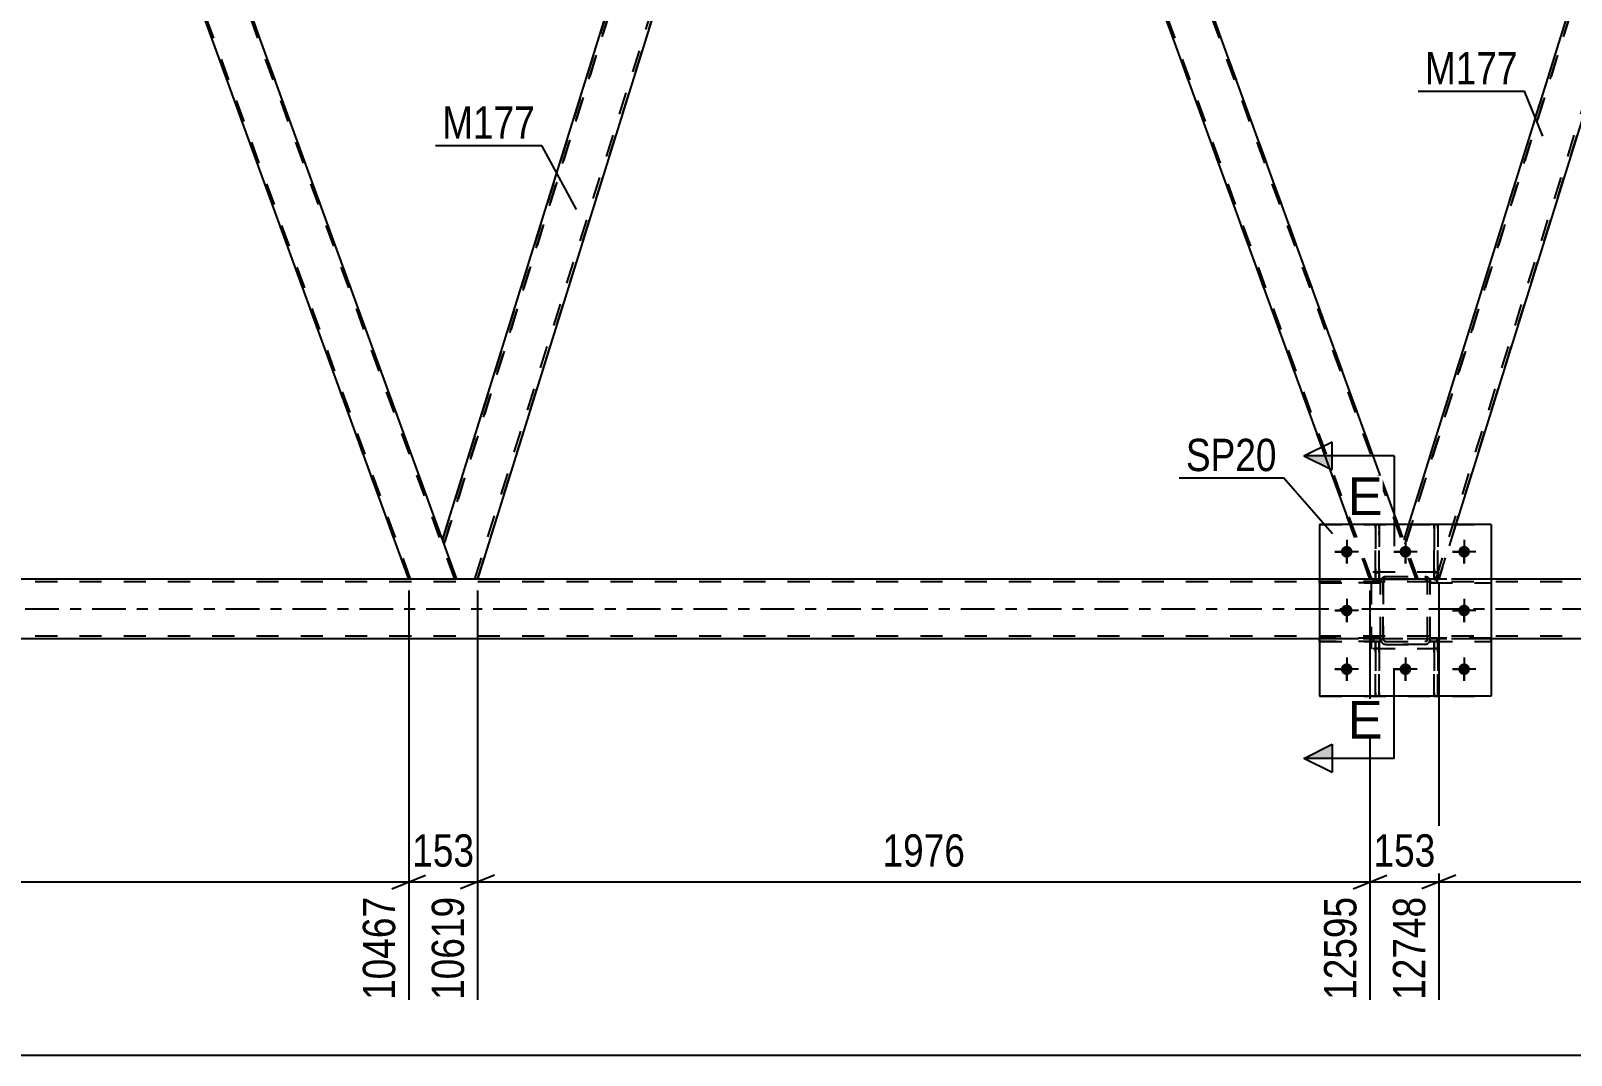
# Model space of a CAD drawing. Header units: millimetres. Extents: x 0 to 1757, y 0 to 560.
# Drawn here: x 1466.3 to 1602.7, y 261.4 to 352.1 of the extents above; entities that cross this region are included whole.
import ezdxf

# ---------------------------------------------------------------- set-up
doc = ezdxf.new("R2010")
doc.units = ezdxf.units.MM
doc.linetypes.add('DXK_LINE_DOT2', pattern=[3.9198, 1.9599, -1.9599])
doc.linetypes.add('DXK_LINE_DOT3', pattern=[5.9187, 2.979, -0.9799, 0.9799, -0.9799])
doc.styles.add('Arial', font='ARIAL.TTF', dxfattribs={"height": 0.2})
doc.styles.add('Arial Narrow', font='ARIALN.TTF', dxfattribs={"height": 0.2})

# ---------------------------------------------------------------- blocks, each defined once
blk = doc.blocks.new('Part-814276635-3757 - 3541')
at = {"color": 2, "linetype": 'Continuous'}
for p, q in [((1502.77, 307.07), (1539.47, 424.82)), ((1540.79, 424.82), (1539.47, 424.82)), ((1542.32, 420.62), (1540.79, 424.82)), ((1542.34, 420.57), (1505.88, 303.6)), ((1504.03, 303.6), (1502.79, 307.02))]:
    blk.add_line(p, q, dxfattribs=at)
at = {"color": 7, "linetype": 'DXK_LINE_DOT2'}
for p, q in [((1539.47, 424.82), (1502.77, 307.07)), ((1539.72, 424.82), (1502.91, 306.7)), ((1502.91, 306.7), (1539.72, 424.82)), ((1542.34, 420.57), (1540.79, 424.82)), ((1505.63, 303.6), (1542.2, 420.94)), ((1505.63, 303.6), (1542.2, 420.94)), ((1505.88, 303.6), (1542.34, 420.57)), ((1542.2, 420.94), (1542.2, 420.94)), ((1542.32, 420.62), (1542.34, 420.57)), ((1542.34, 420.57), (1542.34, 420.57)), ((1504.03, 303.6), (1502.77, 307.07)), ((1502.77, 307.07), (1502.77, 307.07)), ((1502.77, 307.07), (1502.79, 307.02)), ((1502.91, 306.7), (1502.91, 306.7)), ((1505.88, 303.6), (1504.03, 303.6))]:
    blk.add_line(p, q, dxfattribs=at)
blk = doc.blocks.new('Part-814276635-3979 - 3541')
at = {"color": 7, "linetype": 'DXK_LINE_DOT2'}
for p, q in [((1595.65, 298.38), (1590.25, 298.38)), ((1590.25, 298.38), (1590.25, 298.06)), ((1590.25, 298.06), (1590.25, 298.38)), ((1590.25, 298.06), (1595.65, 298.06)), ((1590.85, 298.06), (1590.85, 298.38)), ((1595.65, 298.38), (1595.65, 298.06))]:
    blk.add_line(p, q, dxfattribs=at)
blk = doc.blocks.new('Part-814276635-3973 - 3541')
at = {"color": 2, "linetype": 'Continuous'}
for p, q in [((1595.65, 308.42), (1580.45, 308.42)), ((1580.45, 308.42), (1580.45, 293.22)), ((1595.65, 308.42), (1595.65, 293.22)), ((1595.65, 293.22), (1580.45, 293.22))]:
    blk.add_line(p, q, dxfattribs=at)
blk = doc.blocks.new('Part-814276635-3716 - 3541')
at = {"color": 7, "linetype": 'DXK_LINE_DOT2'}
for p, q in [((1624.61, 424.82), (1587.9, 307.07)), ((1624.86, 424.82), (1588.04, 306.7)), ((1588.04, 306.7), (1624.86, 424.82)), ((1627.47, 420.57), (1625.92, 424.82)), ((1590.76, 303.6), (1627.34, 420.94)), ((1590.76, 303.6), (1627.34, 420.94)), ((1591.01, 303.6), (1627.47, 420.57)), ((1627.34, 420.94), (1627.34, 420.94)), ((1627.45, 420.62), (1627.47, 420.57)), ((1627.47, 420.57), (1627.47, 420.57)), ((1588.32, 308.42), (1587.9, 307.07)), ((1592.51, 308.42), (1591.01, 303.6)), ((1589.17, 303.6), (1587.9, 307.07)), ((1589.17, 303.6), (1587.9, 307.07)), ((1587.9, 307.07), (1587.9, 307.07)), ((1588.04, 306.7), (1588.04, 306.7)), ((1591.01, 303.6), (1589.17, 303.6))]:
    blk.add_line(p, q, dxfattribs=at)
at = {"color": 2, "linetype": 'Continuous'}
for p, q in [((1624.61, 424.82), (1588.32, 308.42)), ((1625.92, 424.82), (1624.61, 424.82)), ((1625.92, 424.82), (1627.45, 420.62)), ((1627.47, 420.57), (1592.51, 308.42))]:
    blk.add_line(p, q, dxfattribs=at)
blk = doc.blocks.new('Part-814276635-3731 - 3541')
at = {"color": 2, "linetype": 'Continuous'}
for p, q in [((1540.82, 424.82), (1540.79, 424.82)), ((1540.82, 424.82), (1544.71, 424.82)), ((1545.05, 424.82), (1544.71, 424.82)), ((1587.41, 308.42), (1545.05, 424.82)), ((1545.05, 424.82), (1545.05, 424.82)), ((1583.16, 308.42), (1542.32, 420.62))]:
    blk.add_line(p, q, dxfattribs=at)
at = {"color": 7, "linetype": 'DXK_LINE_DOT2'}
for p, q in [((1584.91, 303.6), (1540.79, 424.82)), ((1542.32, 420.62), (1540.79, 424.82)), ((1540.79, 424.82), (1540.79, 424.82)), ((1540.79, 424.82), (1540.79, 424.82)), ((1585.08, 303.6), (1540.96, 424.82)), ((1585.08, 303.6), (1540.96, 424.82)), ((1540.96, 424.82), (1540.96, 424.82)), ((1541.13, 424.82), (1541.13, 424.82)), ((1541.13, 424.82), (1541.13, 424.82)), ((1589, 303.6), (1544.88, 424.82)), ((1589, 303.6), (1544.88, 424.82)), ((1544.88, 424.82), (1544.88, 424.82)), ((1589.17, 303.6), (1545.05, 424.82)), ((1584.91, 303.6), (1583.16, 308.42)), ((1589.17, 303.6), (1587.41, 308.42)), ((1589.17, 303.6), (1584.91, 303.6))]:
    blk.add_line(p, q, dxfattribs=at)
blk = doc.blocks.new('Part-814276635-3732 - 3541')
at = {"color": 7, "linetype": 'DXK_LINE_DOT2'}
for p, q in [((1580.45, 303.26), (1580.45, 303.58)), ((1580.45, 303.58), (1585.73, 303.58)), ((1585.85, 303.26), (1580.45, 303.26)), ((1585.25, 303.26), (1585.25, 303.58)), ((1585.25, 303.58), (1585.85, 303.58)), ((1585.25, 303.26), (1585.85, 303.26)), ((1585.85, 303.26), (1585.85, 303.58)), ((1585.85, 303.58), (1585.85, 303.26))]:
    blk.add_line(p, q, dxfattribs=at)
blk = doc.blocks.new('Part-814276635-3737 - 3541')
at = {"color": 7, "linetype": 'DXK_LINE_DOT2'}
for p, q in [((1590.25, 298.06), (1590.25, 298.38)), ((1590.85, 298.38), (1590.25, 298.38)), ((1590.25, 298.38), (1590.25, 298.06)), ((1595.65, 298.38), (1590.25, 298.38)), ((1590.85, 298.06), (1590.25, 298.06)), ((1590.25, 298.06), (1595.65, 298.06)), ((1590.85, 298.06), (1590.85, 298.38)), ((1595.65, 298.06), (1595.65, 298.38))]:
    blk.add_line(p, q, dxfattribs=at)
blk = doc.blocks.new('Part-814276635-3772 - 3541')
at = {"color": 7, "linetype": 'DXK_LINE_DOT2'}
for p, q in [((1703.85, 303.6), (1081.11, 303.6)), ((1703.85, 303.36), (1081.11, 303.36)), ((1703.85, 303.36), (1081.11, 303.36)), ((1595.65, 303.6), (1580.45, 303.6)), ((1703.85, 298.56), (1081.11, 298.56)), ((1703.85, 298.56), (1081.11, 298.56)), ((1703.85, 298.32), (1081.11, 298.32)), ((1595.65, 298.32), (1580.45, 298.32))]:
    blk.add_line(p, q, dxfattribs=at)
at = {"color": 2, "linetype": 'Continuous'}
for p, q in [((1580.45, 303.6), (1425.38, 303.6)), ((1703.85, 303.6), (1595.65, 303.6)), ((1580.45, 298.32), (1425.38, 298.32)), ((1703.85, 298.32), (1595.65, 298.32))]:
    blk.add_line(p, q, dxfattribs=at)
at = {"color": 7, "linetype": 'DXK_LINE_DOT3'}
blk.add_line((1081.11, 300.96), (1703.85, 300.96), dxfattribs=at)
blk = doc.blocks.new('Part-814276635-3774 - 3541')
at = {"color": 7, "linetype": 'DXK_LINE_DOT2'}
for p, q in [((1585.85, 303.34), (1585.89, 303.52)), ((1585.89, 303.52), (1585.85, 303.34)), ((1585.85, 298.3), (1585.85, 303.34)), ((1585.85, 303.34), (1585.85, 303.34)), ((1585.85, 298.3), (1585.85, 303.34)), ((1586.09, 303.34), (1586.11, 303.43)), ((1586.11, 303.43), (1586.09, 303.34)), ((1586.09, 298.3), (1586.09, 303.34)), ((1586.09, 303.34), (1586.09, 303.34)), ((1586.09, 303.34), (1586.09, 298.3)), ((1586.11, 303.43), (1586.16, 303.51)), ((1586.16, 303.51), (1586.11, 303.43)), ((1586.15, 303.78), (1586.33, 303.82)), ((1586.33, 303.82), (1586.15, 303.78)), ((1586.16, 303.51), (1586.24, 303.56)), ((1586.24, 303.56), (1586.16, 303.51)), ((1586.33, 303.58), (1586.24, 303.56)), ((1586.33, 303.82), (1589.77, 303.82)), ((1586.33, 303.82), (1586.33, 303.82)), ((1586.33, 303.82), (1589.77, 303.82)), ((1586.33, 303.58), (1589.77, 303.58)), ((1586.33, 303.58), (1586.33, 303.58)), ((1586.33, 303.58), (1589.77, 303.58)), ((1589.77, 303.82), (1589.77, 303.82)), ((1589.77, 303.82), (1589.95, 303.78)), ((1589.95, 303.78), (1589.77, 303.82)), ((1589.77, 303.58), (1589.77, 303.58)), ((1589.77, 303.58), (1589.86, 303.56)), ((1589.86, 303.56), (1589.77, 303.58)), ((1589.86, 303.56), (1589.94, 303.51)), ((1589.94, 303.51), (1589.86, 303.56)), ((1589.94, 303.51), (1589.99, 303.43)), ((1589.99, 303.43), (1589.94, 303.51)), ((1589.99, 303.43), (1590.01, 303.34)), ((1590.01, 303.34), (1589.99, 303.43)), ((1590.01, 298.3), (1590.01, 303.34)), ((1590.01, 303.34), (1590.01, 303.34)), ((1590.01, 298.3), (1590.01, 303.34)), ((1590.21, 303.52), (1590.25, 303.34)), ((1590.25, 303.34), (1590.21, 303.52)), ((1590.25, 298.3), (1590.25, 303.34)), ((1590.25, 303.34), (1590.25, 303.34)), ((1590.25, 298.3), (1590.25, 303.34)), ((1585.85, 298.3), (1585.85, 298.3)), ((1585.89, 298.11), (1585.85, 298.3)), ((1585.85, 298.3), (1585.89, 298.11)), ((1586.09, 298.3), (1586.09, 298.3)), ((1586.11, 298.2), (1586.09, 298.3)), ((1586.09, 298.3), (1586.11, 298.2)), ((1586.16, 298.13), (1586.11, 298.2)), ((1586.11, 298.2), (1586.16, 298.13)), ((1586.33, 297.82), (1586.15, 297.85)), ((1586.15, 297.85), (1586.33, 297.82)), ((1586.24, 298.07), (1586.16, 298.13)), ((1586.16, 298.13), (1586.24, 298.07)), ((1586.33, 298.06), (1586.24, 298.07)), ((1586.24, 298.07), (1586.33, 298.06)), ((1586.33, 298.06), (1589.77, 298.06)), ((1586.33, 298.06), (1586.33, 298.06)), ((1586.33, 298.06), (1589.77, 298.06)), ((1586.33, 297.82), (1589.77, 297.82)), ((1586.33, 297.82), (1586.33, 297.82)), ((1589.77, 297.82), (1586.33, 297.82)), ((1589.86, 298.07), (1589.77, 298.06)), ((1589.77, 298.06), (1589.77, 298.06)), ((1589.95, 297.85), (1589.77, 297.82)), ((1589.77, 297.82), (1589.95, 297.85)), ((1589.77, 297.82), (1589.77, 297.82)), ((1589.94, 298.13), (1589.86, 298.07)), ((1589.86, 298.07), (1589.94, 298.13)), ((1589.99, 298.2), (1589.94, 298.13)), ((1589.94, 298.13), (1589.99, 298.2)), ((1590.01, 298.3), (1589.99, 298.2)), ((1589.99, 298.2), (1590.01, 298.3)), ((1590.01, 298.3), (1590.01, 298.3)), ((1590.25, 298.3), (1590.21, 298.11)), ((1590.21, 298.11), (1590.25, 298.3)), ((1590.25, 298.3), (1590.25, 298.3))]:
    blk.add_line(p, q, dxfattribs=at)
at = {"color": 7, "linetype": 'DXK_LINE_DOT3'}
blk.add_line((1588.05, 300.82), (1588.05, 300.82), dxfattribs=at)
at = {"color": 7, "linetype": 'DXK_LINE_DOT2'}
for centre, start, end in [((1586.33, 303.34), 112.5, 157.5), ((1586.33, 303.34), 112.5, 157.5), ((1589.77, 303.34), 22.5, 67.5), ((1589.77, 303.34), 22.5, 67.5), ((1586.33, 298.3), 202.5, 247.5), ((1586.33, 298.3), 202.5, 247.5), ((1589.77, 298.3), 292.5, 337.5), ((1589.77, 298.3), 292.5, 337.5)]:
    blk.add_arc(centre, 0.48, start, end, dxfattribs=at)
blk = doc.blocks.new('Part-814276635-3775 - 3541')
at = {"color": 7, "linetype": 'DXK_LINE_DOT2'}
for p, q in [((1591.05, 304.22), (1585.05, 304.22)), ((1585.05, 297.42), (1585.05, 304.22)), ((1591.05, 297.42), (1591.05, 304.22)), ((1591.05, 297.42), (1585.05, 297.42))]:
    blk.add_line(p, q, dxfattribs=at)
blk = doc.blocks.new('Part-814276635-3776 - 3541')
at = {"color": 7, "linetype": 'DXK_LINE_DOT2'}
for p, q in [((1591.05, 304.22), (1585.05, 304.22)), ((1585.05, 297.42), (1585.05, 304.22)), ((1591.05, 297.42), (1591.05, 304.22)), ((1591.05, 297.42), (1585.05, 297.42))]:
    blk.add_line(p, q, dxfattribs=at)
blk = doc.blocks.new('Part-814276635-3816 - 3541')
at = {"color": 2, "linetype": 'Continuous'}
for p, q in [((1455.68, 424.82), (1455.66, 424.82)), ((1455.68, 424.82), (1459.57, 424.82)), ((1459.91, 424.82), (1459.57, 424.82)), ((1502.79, 307.02), (1459.91, 424.82)), ((1459.91, 424.82), (1459.91, 424.82)), ((1499.78, 303.6), (1457.19, 420.62))]:
    blk.add_line(p, q, dxfattribs=at)
at = {"color": 7, "linetype": 'DXK_LINE_DOT2'}
for p, q in [((1499.78, 303.6), (1455.66, 424.82)), ((1456.93, 421.31), (1455.66, 424.82)), ((1455.66, 424.82), (1455.66, 424.82)), ((1455.66, 424.82), (1455.66, 424.82)), ((1499.95, 303.6), (1455.83, 424.82)), ((1499.95, 303.6), (1455.83, 424.82)), ((1455.83, 424.82), (1455.83, 424.82)), ((1456, 424.82), (1456, 424.82)), ((1456, 424.82), (1456, 424.82)), ((1503.86, 303.6), (1459.74, 424.82)), ((1503.86, 303.6), (1459.74, 424.82)), ((1459.74, 424.82), (1459.74, 424.82)), ((1504.03, 303.6), (1459.91, 424.82)), ((1457.19, 420.62), (1456.93, 421.31)), ((1504.03, 303.6), (1502.79, 307.02)), ((1504.03, 303.6), (1499.78, 303.6))]:
    blk.add_line(p, q, dxfattribs=at)
blk = doc.blocks.new('Part-814276635-3822 - 3541')
at = {"color": 7, "linetype": 'DXK_LINE_DOT2'}
for p, q in [((1580.45, 298.06), (1580.45, 298.38)), ((1580.45, 298.38), (1585.85, 298.38)), ((1585.85, 298.06), (1580.45, 298.06)), ((1585.25, 298.06), (1585.25, 298.38)), ((1585.25, 298.38), (1585.85, 298.38)), ((1585.25, 298.06), (1585.85, 298.06)), ((1585.85, 298.06), (1585.85, 298.38)), ((1585.85, 298.38), (1585.85, 298.06))]:
    blk.add_line(p, q, dxfattribs=at)
blk = doc.blocks.new('Part-814276635-3836 - 3541')
at = {"color": 7, "linetype": 'DXK_LINE_DOT2'}
for p, q in [((1585.4, 298.05), (1585.4, 298.05)), ((1585.4, 298.05), (1585.4, 297.45)), ((1585.4, 293.22), (1585.4, 298.05)), ((1585.72, 298.05), (1585.4, 298.05)), ((1585.4, 297.45), (1585.4, 293.22)), ((1585.4, 297.45), (1585.72, 297.45)), ((1585.72, 297.45), (1585.72, 298.05)), ((1585.72, 293.22), (1585.72, 298.05)), ((1585.72, 293.22), (1585.72, 297.45)), ((1585.4, 293.22), (1585.72, 293.22))]:
    blk.add_line(p, q, dxfattribs=at)
blk = doc.blocks.new('Part-814276635-3839 - 3541')
at = {"color": 7, "linetype": 'DXK_LINE_DOT2'}
for p, q in [((1590.6, 298.05), (1590.6, 298.05)), ((1590.6, 298.05), (1590.6, 297.45)), ((1590.6, 293.22), (1590.6, 298.05)), ((1590.92, 298.05), (1590.6, 298.05)), ((1590.6, 297.45), (1590.6, 293.22)), ((1590.6, 297.45), (1590.92, 297.45)), ((1590.92, 297.45), (1590.92, 298.05)), ((1590.92, 293.22), (1590.92, 298.05)), ((1590.92, 293.22), (1590.92, 297.45)), ((1590.6, 293.22), (1590.92, 293.22))]:
    blk.add_line(p, q, dxfattribs=at)
blk = doc.blocks.new('Part-814276635-3842 - 3541')
at = {"color": 7, "linetype": 'DXK_LINE_DOT2'}
for p, q in [((1585.72, 308.42), (1585.4, 308.42)), ((1585.4, 308.42), (1585.4, 304.17)), ((1585.4, 308.42), (1585.4, 303.57)), ((1585.72, 304.17), (1585.72, 308.42)), ((1585.72, 308.42), (1585.72, 303.57)), ((1585.72, 304.17), (1585.4, 304.17)), ((1585.4, 304.17), (1585.4, 303.57)), ((1585.72, 303.57), (1585.4, 303.57)), ((1585.72, 303.57), (1585.72, 304.17)), ((1585.72, 303.57), (1585.72, 303.57))]:
    blk.add_line(p, q, dxfattribs=at)
blk = doc.blocks.new('Part-814276635-3845 - 3541')
at = {"color": 7, "linetype": 'DXK_LINE_DOT2'}
for p, q in [((1590.92, 308.42), (1590.6, 308.42)), ((1590.6, 308.42), (1590.6, 304.17)), ((1590.6, 308.42), (1590.6, 303.57)), ((1590.92, 304.17), (1590.92, 308.42)), ((1590.92, 308.42), (1590.92, 303.57)), ((1590.92, 304.17), (1590.6, 304.17)), ((1590.6, 304.17), (1590.6, 303.57)), ((1590.92, 303.57), (1590.6, 303.57)), ((1590.92, 303.57), (1590.92, 304.17)), ((1590.92, 303.57), (1590.92, 303.57))]:
    blk.add_line(p, q, dxfattribs=at)
blk = doc.blocks.new('Part-814276635-3898 - 3541')
at = {"color": 7, "linetype": 'DXK_LINE_DOT2'}
for p, q in [((1585.72, 298.05), (1585.4, 298.05)), ((1585.4, 297.45), (1585.4, 298.05)), ((1585.4, 293.22), (1585.4, 298.05)), ((1585.72, 297.45), (1585.4, 297.45)), ((1585.4, 293.22), (1585.4, 297.45)), ((1585.72, 298.05), (1585.72, 298.05)), ((1585.72, 298.05), (1585.72, 297.45)), ((1585.72, 293.22), (1585.72, 298.05)), ((1585.72, 297.45), (1585.72, 293.22)), ((1585.72, 293.22), (1585.4, 293.22))]:
    blk.add_line(p, q, dxfattribs=at)
blk = doc.blocks.new('Bolt-814276635-3916 - 3541')
at = {"color": 1, "linetype": 'Continuous'}
for p, q in [((1582.85, 307.06), (1582.85, 306.36)), ((1588.05, 307.06), (1588.05, 306.36)), ((1593.25, 307.06), (1593.25, 306.36)), ((1581.81, 306.02), (1582.5, 306.02)), ((1582.85, 304.98), (1582.85, 305.67)), ((1583.89, 306.02), (1583.2, 306.02)), ((1587.01, 306.02), (1587.7, 306.02)), ((1588.05, 304.98), (1588.05, 305.67)), ((1589.09, 306.02), (1588.4, 306.02)), ((1592.21, 306.02), (1592.9, 306.02)), ((1593.25, 304.98), (1593.25, 305.67)), ((1594.29, 306.02), (1593.6, 306.02)), ((1582.85, 301.86), (1582.85, 301.16)), ((1593.25, 301.86), (1593.25, 301.16)), ((1581.81, 300.82), (1582.5, 300.82)), ((1582.85, 299.78), (1582.85, 300.47)), ((1583.89, 300.82), (1583.2, 300.82)), ((1592.21, 300.82), (1592.9, 300.82)), ((1593.25, 299.78), (1593.25, 300.47)), ((1594.29, 300.82), (1593.6, 300.82)), ((1582.85, 296.66), (1582.85, 295.96)), ((1588.05, 296.66), (1588.05, 295.96)), ((1593.25, 296.66), (1593.25, 295.96)), ((1581.81, 295.62), (1582.5, 295.62)), ((1582.85, 294.58), (1582.85, 295.27)), ((1583.89, 295.62), (1583.2, 295.62)), ((1587.01, 295.62), (1587.7, 295.62)), ((1588.05, 294.58), (1588.05, 295.27)), ((1589.09, 295.62), (1588.4, 295.62)), ((1592.21, 295.62), (1592.9, 295.62)), ((1593.25, 294.58), (1593.25, 295.27)), ((1594.29, 295.62), (1593.6, 295.62))]:
    blk.add_line(p, q, dxfattribs=at)
blk = doc.blocks.new('Bolt-814276635-3917 - 3541')
at = {"linetype": 'Continuous'}
for points in [[(1583.37, 306.02, -1), (1582.33, 306.02, -1)], [(1588.57, 306.02, -1), (1587.53, 306.02, -1)], [(1593.77, 306.02, -1), (1592.73, 306.02, -1)], [(1583.37, 300.82, -1), (1582.33, 300.82, -1)], [(1593.77, 300.82, -1), (1592.73, 300.82, -1)], [(1583.37, 295.62, -1), (1582.33, 295.62, -1)], [(1588.57, 295.62, -1), (1587.53, 295.62, -1)], [(1593.77, 295.62, -1), (1592.73, 295.62, -1)]]:
    blk.add_hatch(color=1, dxfattribs=at).paths.add_polyline_path(points)
at = {"color": 1, "linetype": 'Continuous'}
for p, q in [((1582.85, 307.06), (1582.85, 304.98)), ((1588.05, 307.06), (1588.05, 304.98)), ((1593.25, 307.06), (1593.25, 304.98)), ((1583.89, 306.02), (1581.81, 306.02)), ((1589.09, 306.02), (1587.01, 306.02)), ((1594.29, 306.02), (1592.21, 306.02)), ((1582.85, 301.86), (1582.85, 299.78)), ((1593.25, 301.86), (1593.25, 299.78)), ((1583.89, 300.82), (1581.81, 300.82)), ((1594.29, 300.82), (1592.21, 300.82)), ((1582.85, 296.66), (1582.85, 294.58)), ((1588.05, 296.66), (1588.05, 294.58)), ((1593.25, 296.66), (1593.25, 294.58)), ((1583.89, 295.62), (1581.81, 295.62)), ((1589.09, 295.62), (1587.01, 295.62)), ((1594.29, 295.62), (1592.21, 295.62))]:
    blk.add_line(p, q, dxfattribs=at)
blk = doc.blocks.new('Part-814276635-3930 - 3541')
at = {"color": 7, "linetype": 'DXK_LINE_DOT2'}
for p, q in [((1585.85, 303.34), (1585.89, 303.52)), ((1585.89, 303.52), (1585.85, 303.34)), ((1585.85, 298.3), (1585.85, 303.34)), ((1585.85, 303.34), (1585.85, 303.34)), ((1585.85, 298.3), (1585.85, 303.34)), ((1586.09, 303.34), (1586.11, 303.43)), ((1586.11, 303.43), (1586.09, 303.34)), ((1586.09, 298.3), (1586.09, 303.34)), ((1586.09, 303.34), (1586.09, 303.34)), ((1586.09, 303.34), (1586.09, 298.3)), ((1586.11, 303.43), (1586.16, 303.51)), ((1586.16, 303.51), (1586.11, 303.43)), ((1586.15, 303.78), (1586.33, 303.82)), ((1586.33, 303.82), (1586.15, 303.78)), ((1586.16, 303.51), (1586.24, 303.56)), ((1586.24, 303.56), (1586.16, 303.51)), ((1586.33, 303.58), (1586.24, 303.56)), ((1586.33, 303.82), (1589.77, 303.82)), ((1586.33, 303.82), (1586.33, 303.82)), ((1586.33, 303.82), (1589.77, 303.82)), ((1586.33, 303.58), (1589.77, 303.58)), ((1586.33, 303.58), (1586.33, 303.58)), ((1586.33, 303.58), (1589.77, 303.58)), ((1589.77, 303.82), (1589.77, 303.82)), ((1589.77, 303.82), (1589.95, 303.78)), ((1589.95, 303.78), (1589.77, 303.82)), ((1589.77, 303.58), (1589.77, 303.58)), ((1589.77, 303.58), (1589.86, 303.56)), ((1589.86, 303.56), (1589.77, 303.58)), ((1589.86, 303.56), (1589.94, 303.51)), ((1589.94, 303.51), (1589.86, 303.56)), ((1589.94, 303.51), (1589.99, 303.43)), ((1589.99, 303.43), (1589.94, 303.51)), ((1589.99, 303.43), (1590.01, 303.34)), ((1590.01, 303.34), (1589.99, 303.43)), ((1590.01, 298.3), (1590.01, 303.34)), ((1590.01, 303.34), (1590.01, 303.34)), ((1590.01, 298.3), (1590.01, 303.34)), ((1590.21, 303.52), (1590.25, 303.34)), ((1590.25, 303.34), (1590.21, 303.52)), ((1590.25, 298.3), (1590.25, 303.34)), ((1590.25, 303.34), (1590.25, 303.34)), ((1590.25, 298.3), (1590.25, 303.34)), ((1585.85, 298.3), (1585.85, 298.3)), ((1585.89, 298.11), (1585.85, 298.3)), ((1585.85, 298.3), (1585.89, 298.11)), ((1586.09, 298.3), (1586.09, 298.3)), ((1586.11, 298.2), (1586.09, 298.3)), ((1586.09, 298.3), (1586.11, 298.2)), ((1586.16, 298.13), (1586.11, 298.2)), ((1586.11, 298.2), (1586.16, 298.13)), ((1586.33, 297.82), (1586.15, 297.85)), ((1586.15, 297.85), (1586.33, 297.82)), ((1586.24, 298.07), (1586.16, 298.13)), ((1586.16, 298.13), (1586.24, 298.07)), ((1586.33, 298.06), (1586.24, 298.07)), ((1586.24, 298.07), (1586.33, 298.06)), ((1586.33, 298.06), (1589.77, 298.06)), ((1586.33, 298.06), (1586.33, 298.06)), ((1586.33, 298.06), (1589.77, 298.06)), ((1586.33, 297.82), (1589.77, 297.82)), ((1586.33, 297.82), (1586.33, 297.82)), ((1589.77, 297.82), (1586.33, 297.82)), ((1589.86, 298.07), (1589.77, 298.06)), ((1589.77, 298.06), (1589.77, 298.06)), ((1589.95, 297.85), (1589.77, 297.82)), ((1589.77, 297.82), (1589.95, 297.85)), ((1589.77, 297.82), (1589.77, 297.82)), ((1589.94, 298.13), (1589.86, 298.07)), ((1589.86, 298.07), (1589.94, 298.13)), ((1589.99, 298.2), (1589.94, 298.13)), ((1589.94, 298.13), (1589.99, 298.2)), ((1590.01, 298.3), (1589.99, 298.2)), ((1589.99, 298.2), (1590.01, 298.3)), ((1590.01, 298.3), (1590.01, 298.3)), ((1590.25, 298.3), (1590.21, 298.11)), ((1590.21, 298.11), (1590.25, 298.3)), ((1590.25, 298.3), (1590.25, 298.3))]:
    blk.add_line(p, q, dxfattribs=at)
at = {"color": 7, "linetype": 'DXK_LINE_DOT3'}
blk.add_line((1588.05, 300.82), (1588.05, 300.82), dxfattribs=at)
at = {"color": 7, "linetype": 'DXK_LINE_DOT2'}
for centre, start, end in [((1586.33, 303.34), 112.5, 157.5), ((1586.33, 303.34), 112.5, 157.5), ((1589.77, 303.34), 22.5, 67.5), ((1589.77, 303.34), 22.5, 67.5), ((1586.33, 298.3), 202.5, 247.5), ((1586.33, 298.3), 202.5, 247.5), ((1589.77, 298.3), 292.5, 337.5), ((1589.77, 298.3), 292.5, 337.5)]:
    blk.add_arc(centre, 0.48, start, end, dxfattribs=at)
blk = doc.blocks.new('Part-814276635-3968 - 3541')
at = {"color": 7, "linetype": 'DXK_LINE_DOT2'}
for p, q in [((1580.45, 308.42), (1595.65, 308.42)), ((1580.45, 308.42), (1580.45, 293.22)), ((1595.65, 308.42), (1595.65, 293.22)), ((1580.45, 293.22), (1595.65, 293.22))]:
    blk.add_line(p, q, dxfattribs=at)
blk = doc.blocks.new('Part-814276635-3974 - 3541')
at = {"color": 7, "linetype": 'DXK_LINE_DOT2'}
for p, q in [((1590.25, 303.26), (1590.25, 303.58)), ((1595.65, 303.58), (1590.25, 303.58)), ((1590.25, 303.58), (1590.25, 303.26)), ((1590.85, 303.26), (1590.25, 303.26)), ((1590.25, 303.26), (1595.65, 303.26)), ((1590.85, 303.26), (1590.85, 303.58)), ((1595.65, 303.58), (1595.65, 303.26))]:
    blk.add_line(p, q, dxfattribs=at)
blk = doc.blocks.new('Part-814276635-3978 - 3541')
at = {"color": 7, "linetype": 'DXK_LINE_DOT2'}
for p, q in [((1590.92, 303.58), (1590.25, 303.58)), ((1590.25, 303.58), (1590.25, 303.26)), ((1590.25, 303.26), (1590.25, 303.58)), ((1590.25, 303.26), (1595.65, 303.26)), ((1595.65, 303.58), (1590.85, 303.58)), ((1590.85, 303.58), (1590.85, 303.26)), ((1595.65, 303.58), (1595.65, 303.26))]:
    blk.add_line(p, q, dxfattribs=at)
blk = doc.blocks.new('Part-814276635-3982 - 3541')
at = {"color": 7, "linetype": 'DXK_LINE_DOT2'}
for p, q in [((1585.73, 303.58), (1580.45, 303.58)), ((1580.45, 303.58), (1580.45, 303.26)), ((1580.45, 303.26), (1585.85, 303.26)), ((1585.85, 303.58), (1585.25, 303.58)), ((1585.25, 303.26), (1585.25, 303.58)), ((1585.85, 303.26), (1585.25, 303.26)), ((1585.85, 303.58), (1585.85, 303.26)), ((1585.85, 303.26), (1585.85, 303.58))]:
    blk.add_line(p, q, dxfattribs=at)
blk = doc.blocks.new('Part-814276635-3983 - 3541')
at = {"color": 7, "linetype": 'DXK_LINE_DOT2'}
for p, q in [((1585.85, 298.38), (1580.45, 298.38)), ((1580.45, 298.38), (1580.45, 298.06)), ((1580.45, 298.06), (1585.85, 298.06)), ((1585.85, 298.38), (1585.25, 298.38)), ((1585.25, 298.06), (1585.25, 298.38)), ((1585.85, 298.06), (1585.25, 298.06)), ((1585.85, 298.38), (1585.85, 298.06)), ((1585.85, 298.06), (1585.85, 298.38))]:
    blk.add_line(p, q, dxfattribs=at)
blk = doc.blocks.new('Part-814276635-3986 - 3541')
at = {"color": 2, "linetype": 'Continuous'}
for p, q in [((1590.6, 308.42), (1590.6, 308.42)), ((1590.6, 308.42), (1590.92, 308.42)), ((1590.92, 308.42), (1590.92, 308.42))]:
    blk.add_line(p, q, dxfattribs=at)
at = {"color": 7, "linetype": 'DXK_LINE_DOT2'}
for p, q in [((1590.6, 304.17), (1590.6, 308.42)), ((1590.92, 304.17), (1590.92, 308.42)), ((1590.92, 308.42), (1590.92, 303.57)), ((1590.6, 308.12), (1590.6, 303.57)), ((1590.6, 303.57), (1590.6, 304.17)), ((1590.6, 304.17), (1590.92, 304.17)), ((1590.6, 303.57), (1590.6, 303.57)), ((1590.6, 303.57), (1590.92, 303.57)), ((1590.92, 304.17), (1590.92, 303.57))]:
    blk.add_line(p, q, dxfattribs=at)
blk = doc.blocks.new('Part-814276635-3989 - 3541')
at = {"color": 2, "linetype": 'Continuous'}
for p, q in [((1585.4, 308.42), (1585.4, 308.42)), ((1585.4, 308.42), (1585.72, 308.42)), ((1585.72, 308.42), (1585.72, 308.42))]:
    blk.add_line(p, q, dxfattribs=at)
at = {"color": 7, "linetype": 'DXK_LINE_DOT2'}
for p, q in [((1585.41, 304.17), (1585.4, 308.42)), ((1585.73, 304.17), (1585.72, 308.42)), ((1585.4, 308.23), (1585.41, 303.57)), ((1585.73, 303.57), (1585.72, 307.84)), ((1585.41, 303.57), (1585.41, 304.17)), ((1585.41, 304.17), (1585.73, 304.17)), ((1585.41, 303.57), (1585.41, 303.57)), ((1585.41, 303.57), (1585.73, 303.57)), ((1585.73, 304.17), (1585.73, 303.57))]:
    blk.add_line(p, q, dxfattribs=at)
blk = doc.blocks.new('Part-814276635-3992 - 3541')
at = {"color": 7, "linetype": 'DXK_LINE_DOT2'}
for p, q in [((1590.92, 298.05), (1590.6, 298.05)), ((1590.6, 297.45), (1590.6, 298.05)), ((1590.6, 293.22), (1590.6, 298.05)), ((1590.92, 297.45), (1590.6, 297.45)), ((1590.6, 293.22), (1590.6, 297.45)), ((1590.92, 298.05), (1590.92, 298.05)), ((1590.92, 298.05), (1590.92, 297.45)), ((1590.92, 293.22), (1590.92, 298.05)), ((1590.92, 297.45), (1590.92, 293.22)), ((1590.92, 293.22), (1590.6, 293.22))]:
    blk.add_line(p, q, dxfattribs=at)
blk = doc.blocks.new('StraightDimension-814276635-4306 - 3541')
at = {"color": 7, "linetype": 'Continuous'}
for p, q in [((1499.78, 302.6), (1499.78, 266.34)), ((1505.88, 302.6), (1505.88, 266.34)), ((1498.28, 276.19), (1501.28, 277.39)), ((1507.38, 277.39), (1504.38, 276.19)), ((1499.78, 276.79), (1505.88, 276.79))]:
    blk.add_line(p, q, dxfattribs=at)
at = {"color": 0}
blk.add_wipeout([(1506.17, 277.54), (1506.17, 281.74), (1499.49, 281.74), (1499.49, 277.54)], dxfattribs=at)
at = {"color": 0, "linetype": 'Continuous'}
blk.add_wipeout([(1505.28, 276.09), (1501.08, 276.09), (1501.08, 265.74), (1505.28, 265.74)], dxfattribs=at)
at = {"color": 3, "style": 'Arial Narrow'}
blk.add_text('153', height=2.863, dxfattribs=at).set_placement((1500.09, 278.14))
at = {"color": 3, "linetype": 'Continuous', "style": 'Arial Narrow'}
blk.add_text('10619', height=2.863, rotation=90.0002, dxfattribs=at).set_placement((1504.68, 266.34))
blk = doc.blocks.new('StraightDimension-814276635-4325 - 3541')
at = {"color": 7, "linetype": 'Continuous'}
for p, q in [((1420.74, 302.6), (1420.74, 268.17)), ((1499.78, 302.6), (1499.78, 266.34)), ((1422.24, 277.39), (1419.24, 276.19)), ((1498.28, 276.19), (1501.28, 277.39)), ((1420.74, 276.79), (1499.78, 276.79))]:
    blk.add_line(p, q, dxfattribs=at)
at = {"color": 0}
blk.add_wipeout([(1464.52, 277.54), (1464.52, 281.74), (1456, 281.74), (1456, 277.54)], dxfattribs=at)
at = {"color": 3, "style": 'Arial Narrow'}
blk.add_text('1976', height=2.863, dxfattribs=at).set_placement((1456.6, 278.14))
at = {"color": 0, "linetype": 'Continuous'}
blk.add_wipeout([(1499.18, 276.09), (1494.98, 276.09), (1494.98, 265.74), (1499.18, 265.74)], dxfattribs=at)
at = {"color": 3, "linetype": 'Continuous', "style": 'Arial Narrow'}
blk.add_text('10467', height=2.863, rotation=90.0002, dxfattribs=at).set_placement((1498.58, 266.34))
blk = doc.blocks.new('StraightDimension-814276635-4249 - 3541')
at = {"color": 7, "linetype": 'Continuous'}
for p, q in [((1591.01, 302.6), (1591.01, 266.34)), ((1670.05, 302.6), (1670.05, 266.34)), ((1592.51, 277.39), (1589.51, 276.19)), ((1668.55, 276.19), (1671.55, 277.39)), ((1591.01, 276.79), (1670.05, 276.79))]:
    blk.add_line(p, q, dxfattribs=at)
at = {"color": 0}
blk.add_wipeout([(1634.79, 277.54), (1634.79, 281.74), (1626.27, 281.74), (1626.27, 277.54)], dxfattribs=at)
at = {"color": 3, "style": 'Arial Narrow'}
blk.add_text('1976', height=2.863, dxfattribs=at).set_placement((1626.87, 278.14))
at = {"color": 0, "linetype": 'Continuous'}
blk.add_wipeout([(1669.45, 276.09), (1665.25, 276.09), (1665.25, 265.74), (1669.45, 265.74)], dxfattribs=at)
at = {"color": 3, "linetype": 'Continuous', "style": 'Arial Narrow'}
blk.add_text('14723', height=2.863, rotation=90.0002, dxfattribs=at).set_placement((1668.85, 266.34))
blk = doc.blocks.new('StraightDimension-814276635-4268 - 3541')
at = {"color": 7, "linetype": 'Continuous'}
for p, q in [((1584.91, 302.6), (1584.91, 266.34)), ((1591.01, 302.6), (1591.01, 266.34)), ((1583.41, 276.19), (1586.41, 277.39)), ((1592.51, 277.39), (1589.51, 276.19)), ((1584.91, 276.79), (1591.01, 276.79))]:
    blk.add_line(p, q, dxfattribs=at)
at = {"color": 0}
blk.add_wipeout([(1591.3, 277.54), (1591.3, 281.74), (1584.62, 281.74), (1584.62, 277.54)], dxfattribs=at)
at = {"color": 0, "linetype": 'Continuous'}
blk.add_wipeout([(1590.41, 276.09), (1586.21, 276.09), (1586.21, 265.74), (1590.41, 265.74)], dxfattribs=at)
at = {"color": 3, "style": 'Arial Narrow'}
blk.add_text('153', height=2.863, dxfattribs=at).set_placement((1585.22, 278.14))
at = {"color": 3, "linetype": 'Continuous', "style": 'Arial Narrow'}
blk.add_text('12748', height=2.863, rotation=90.0002, dxfattribs=at).set_placement((1589.81, 266.34))
blk = doc.blocks.new('StraightDimension-814276635-4287 - 3541')
at = {"color": 7, "linetype": 'Continuous'}
for p, q in [((1505.88, 302.6), (1505.88, 266.34)), ((1584.91, 302.6), (1584.91, 266.34)), ((1507.38, 277.39), (1504.38, 276.19)), ((1583.41, 276.19), (1586.41, 277.39)), ((1505.88, 276.79), (1584.91, 276.79))]:
    blk.add_line(p, q, dxfattribs=at)
at = {"color": 0}
blk.add_wipeout([(1549.65, 277.54), (1549.65, 281.74), (1541.14, 281.74), (1541.14, 277.54)], dxfattribs=at)
at = {"color": 3, "style": 'Arial Narrow'}
blk.add_text('1976', height=2.863, dxfattribs=at).set_placement((1541.74, 278.14))
at = {"color": 0, "linetype": 'Continuous'}
blk.add_wipeout([(1584.31, 276.09), (1580.11, 276.09), (1580.11, 265.74), (1584.31, 265.74)], dxfattribs=at)
at = {"color": 3, "linetype": 'Continuous', "style": 'Arial Narrow'}
blk.add_text('12595', height=2.863, rotation=90.0002, dxfattribs=at).set_placement((1583.71, 266.34))
blk = doc.blocks.new('StraightDimension-814276635-4445 - 3541')
at = {"color": 7, "linetype": 'Continuous'}
blk.add_line((1034.89, 261.45), (1722.07, 261.45), dxfattribs=at)
blk = doc.blocks.new('Mark-814276635-3753 - 3541')
at = {"color": 0}
blk.add_wipeout([(1510.96, 342.59), (1510.96, 345.59), (1502.74, 345.59), (1502.74, 342.59)], dxfattribs=at)
blk.add_wipeout([(1510.96, 342.59), (1510.96, 345.59), (1502.74, 345.59), (1502.74, 342.59)], dxfattribs=at)
at = {"color": 30, "linetype": 'Continuous'}
for p in [(1502.14, 341.99), (1514.64, 336.32)]:
    blk.add_line(p, (1511.56, 341.99), dxfattribs=at)
at = {"color": 3, "style": 'Arial Narrow'}
blk.add_text('M177', height=2.863, dxfattribs=at).set_placement((1502.74, 342.59))
blk = doc.blocks.new('SectionMark-814276635-4980 - 3541')
at = {"linetype": 'Continuous'}
for points in [[(1581.55, 314.51), (1581.55, 313.26), (1579.05, 314.51)], [(1581.55, 288.97), (1581.55, 287.72), (1579.05, 287.72)]]:
    blk.add_hatch(color=6, dxfattribs=at).paths.add_polyline_path(points)
at = {"color": 6, "linetype": 'Continuous'}
for p, q in [((1579.05, 314.51), (1581.55, 315.76)), ((1581.55, 313.26), (1581.55, 315.76)), ((1587.05, 314.51), (1579.05, 314.51)), ((1579.05, 314.51), (1581.55, 313.26)), ((1587.05, 314.51), (1587.05, 306.51)), ((1587.05, 287.72), (1587.05, 295.72)), ((1579.05, 287.72), (1581.55, 288.97)), ((1581.55, 288.97), (1581.55, 286.47)), ((1587.05, 287.72), (1579.05, 287.72)), ((1581.55, 286.47), (1579.05, 287.72))]:
    blk.add_line(p, q, dxfattribs=at)
at = {"color": 0, "linetype": 'Continuous'}
for points in [[(1586.05, 309.26), (1586.05, 312.76), (1582.93, 312.76), (1582.93, 309.26)], [(1586.05, 289.47), (1586.05, 292.97), (1582.93, 292.97), (1582.93, 289.47)]]:
    blk.add_wipeout(points, dxfattribs=at)
at = {"color": 3, "linetype": 'Continuous', "style": 'Arial'}
for p in [(1582.93, 309.26), (1582.93, 289.47)]:
    blk.add_text('E', height=3.34, dxfattribs=at).set_placement(p)
blk = doc.blocks.new('Mark-814276635-3969 - 3541')
at = {"color": 0}
blk.add_wipeout([(1576.65, 313.16), (1576.65, 316.16), (1568.61, 316.16), (1568.61, 313.16)], dxfattribs=at)
blk.add_wipeout([(1576.65, 313.16), (1576.65, 316.16), (1568.61, 316.16), (1568.61, 313.16)], dxfattribs=at)
at = {"color": 30, "linetype": 'Continuous'}
for p in [(1568.01, 312.56), (1581.6, 307.62)]:
    blk.add_line(p, (1577.25, 312.56), dxfattribs=at)
at = {"color": 3, "style": 'Arial Narrow'}
blk.add_text('SP20', height=2.863, dxfattribs=at).set_placement((1568.61, 313.16))
blk = doc.blocks.new('Mark-814276635-3712 - 3541')
at = {"color": 0}
blk.add_wipeout([(1597.99, 347.39), (1597.99, 350.39), (1589.77, 350.39), (1589.77, 347.39)], dxfattribs=at)
blk.add_wipeout([(1597.99, 347.39), (1597.99, 350.39), (1589.77, 350.39), (1589.77, 347.39)], dxfattribs=at)
at = {"color": 30, "linetype": 'Continuous'}
for p in [(1589.17, 346.79), (1600.21, 342.82)]:
    blk.add_line(p, (1598.59, 346.79), dxfattribs=at)
at = {"color": 3, "style": 'Arial Narrow'}
blk.add_text('M177', height=2.863, dxfattribs=at).set_placement((1589.77, 347.39))

msp = doc.modelspace()

# ---------------------------------------------------------------- block references
for name in ['Part-814276635-3816 - 3541', 'Part-814276635-3757 - 3541', 'Part-814276635-3731 - 3541', 'Part-814276635-3716 - 3541', 'Part-814276635-3973 - 3541', 'Part-814276635-3968 - 3541', 'Part-814276635-3842 - 3541', 'Part-814276635-3989 - 3541', 'Part-814276635-3845 - 3541', 'Part-814276635-3986 - 3541', 'Bolt-814276635-3916 - 3541', 'Bolt-814276635-3917 - 3541', 'Part-814276635-3772 - 3541', 'Part-814276635-3732 - 3541', 'Part-814276635-3982 - 3541', 'Part-814276635-3775 - 3541', 'Part-814276635-3776 - 3541', 'Part-814276635-3774 - 3541', 'Part-814276635-3930 - 3541', 'Part-814276635-3974 - 3541', 'Part-814276635-3978 - 3541', 'Part-814276635-3822 - 3541', 'Part-814276635-3983 - 3541', 'Part-814276635-3836 - 3541', 'Part-814276635-3898 - 3541', 'Part-814276635-3979 - 3541', 'Part-814276635-3737 - 3541', 'Part-814276635-3839 - 3541', 'Part-814276635-3992 - 3541']:
    msp.add_blockref(name, (0, 0))

# ---------------------------------------------------------------- next in the draw order: block references
for name in ['StraightDimension-814276635-4306 - 3541', 'StraightDimension-814276635-4249 - 3541']:
    msp.add_blockref(name, (0, 0))

# ---------------------------------------------------------------- next in the draw order: block references
for name in ['StraightDimension-814276635-4325 - 3541', 'StraightDimension-814276635-4268 - 3541']:
    msp.add_blockref(name, (0, 0))

# ---------------------------------------------------------------- next in the draw order: block references
msp.add_blockref('StraightDimension-814276635-4287 - 3541', (0, 0))

# ---------------------------------------------------------------- next in the draw order: block references
msp.add_blockref('StraightDimension-814276635-4445 - 3541', (0, 0))

# ---------------------------------------------------------------- next in the draw order: block references
for name in ['Mark-814276635-3712 - 3541', 'Mark-814276635-3753 - 3541', 'SectionMark-814276635-4980 - 3541']:
    msp.add_blockref(name, (0, 0))

# ---------------------------------------------------------------- next in the draw order: block references
msp.add_blockref('Mark-814276635-3969 - 3541', (0, 0))

doc.saveas('drawing.dxf')
